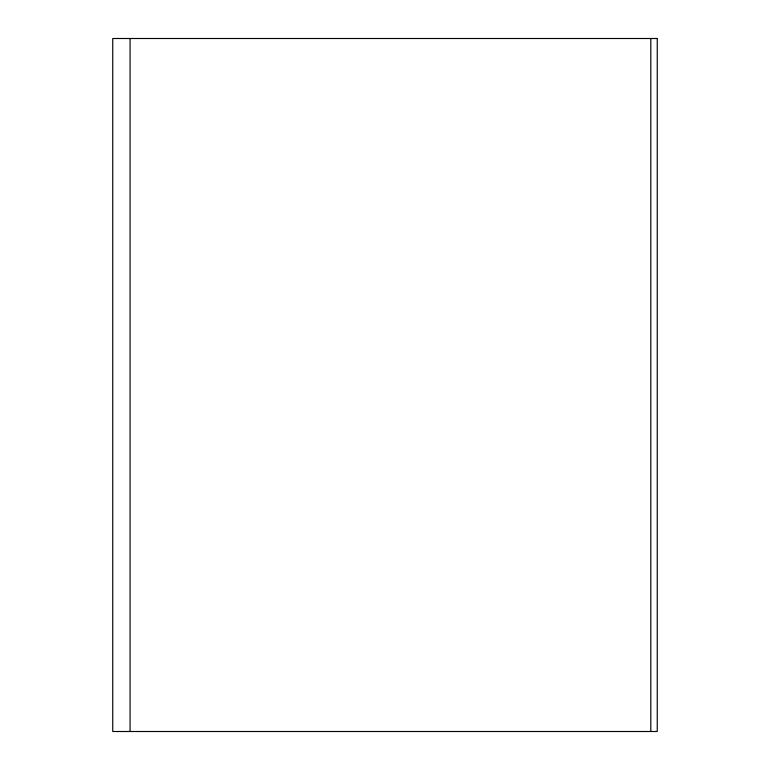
<?xml version="1.0" encoding="UTF-8"?>
<svg xmlns="http://www.w3.org/2000/svg" width="770" height="770" viewBox="0 0 770 770"><rect width="100%" height="100%" fill="white"/><g stroke="black" fill="none" stroke-linecap="round" stroke-linejoin="round"><path stroke-width="1.16" d="M650.814 38.5L650.814 731.5M130.072 38.5L130.072 731.5M657.253 38.5L112.747 38.5L112.747 731.5L657.253 731.5L657.253 38.5"/></g></svg>
